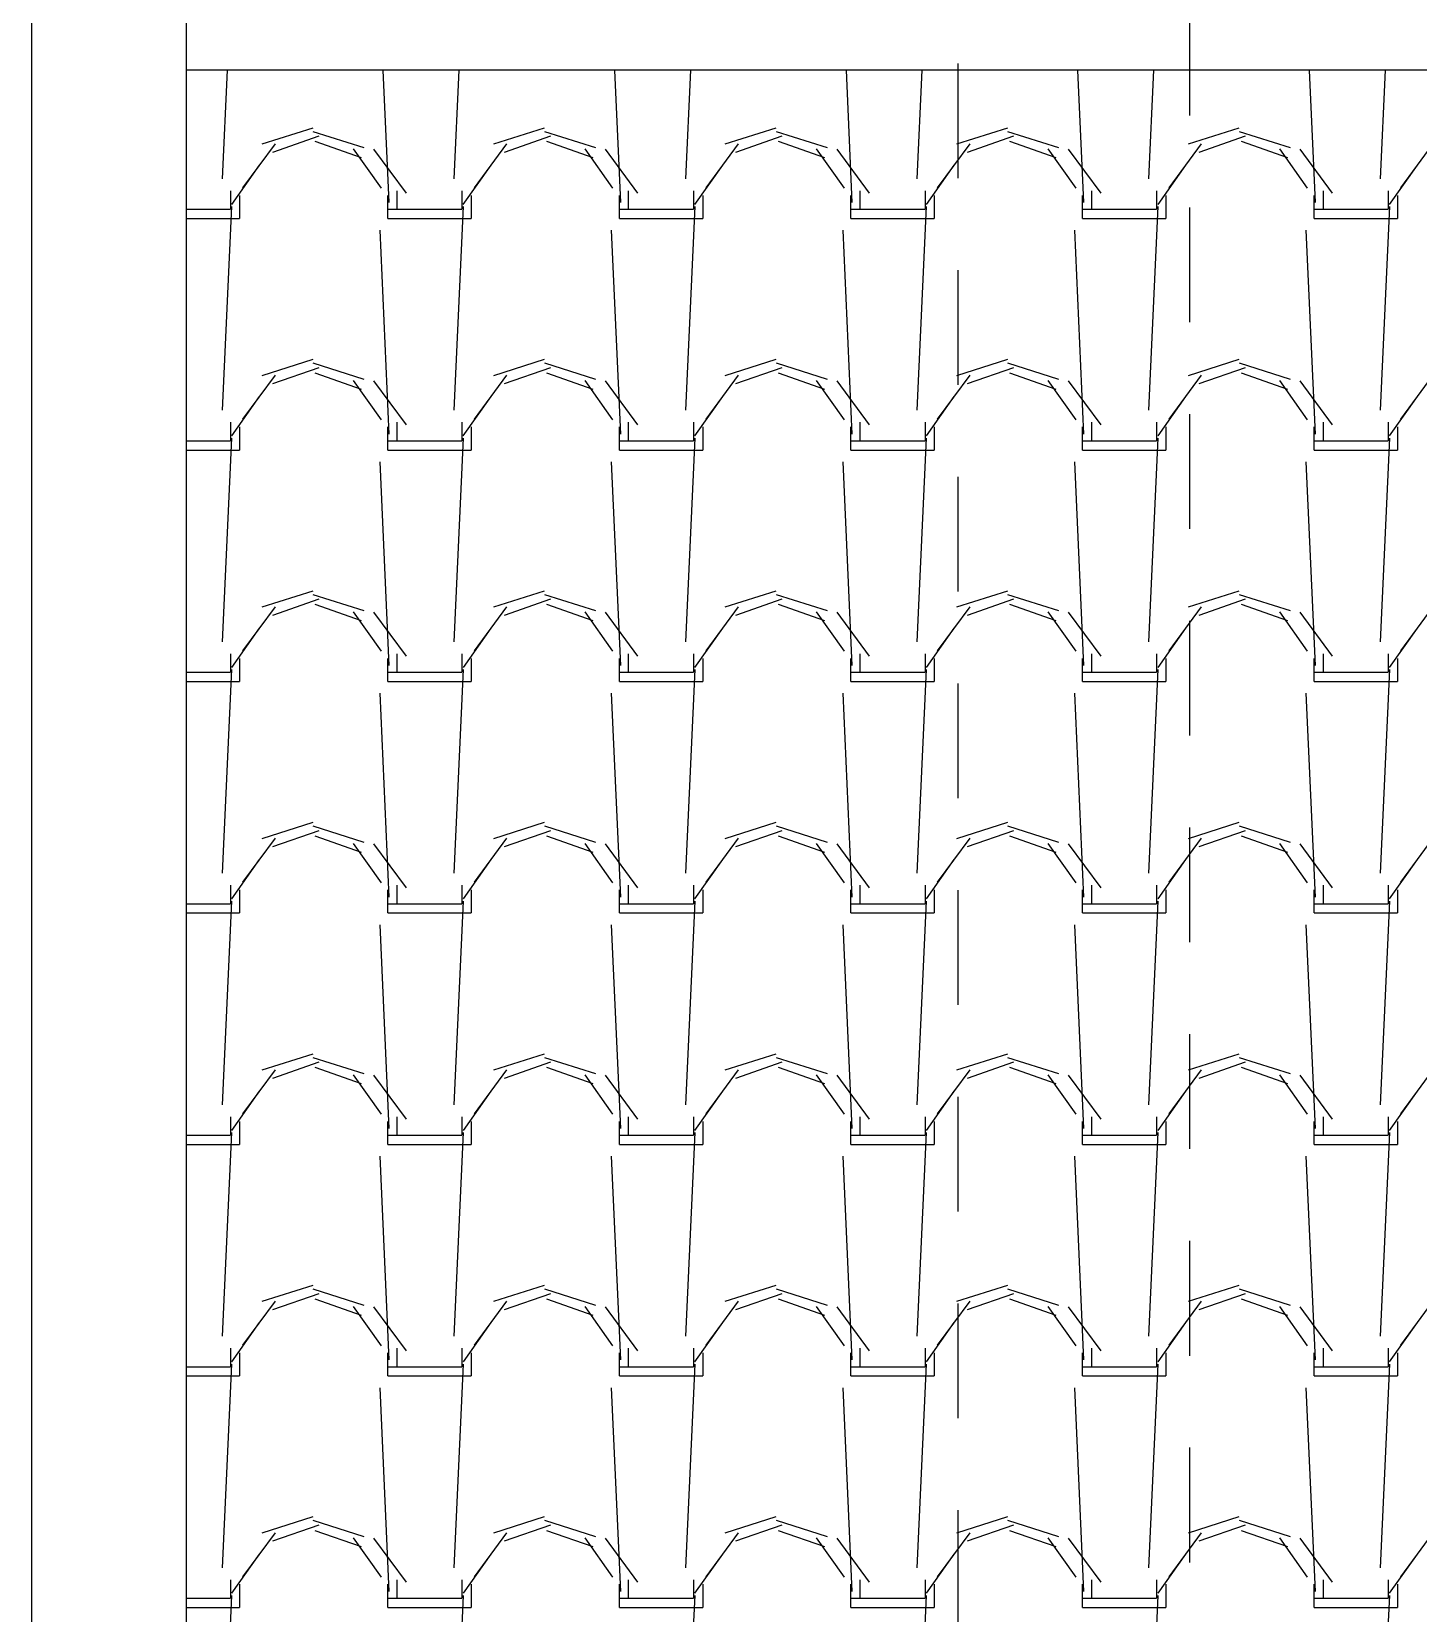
# Model space of a CAD drawing. Header units: millimetres. Extents: x 3923 to 4007, y 744 to 863.
# Drawn here: x 3928.841 to 3930.35, y 839.235 to 840.957 of the extents above; entities that cross this region are included whole.
import ezdxf

# ---------------------------------------------------------------- set-up
doc = ezdxf.new("R2010")
doc.units = ezdxf.units.MM
doc.linetypes.add('HIDDEN2', pattern=[0.1875, 0.125, -0.0625])
doc.layers.add('-HIDRO', color=8, linetype='Continuous')

msp = doc.modelspace()

# ---------------------------------------------------------------- linework, layer by layer
at = {"layer": '-HIDRO', "linetype": 'Continuous'}
for p, q in [((3928.8411, 852.9285), (3928.8411, 830.9115)), ((3929.0091, 846.7125), (3929.0091, 831.0795)), ((3938.5851, 840.915), (3929.0091, 840.915)), ((3929.0489, 840.7968), (3929.0543, 840.915)), ((3929.2302, 840.771), (3929.2237, 840.915)), ((3929.3009, 840.7968), (3929.3063, 840.915)), ((3929.4822, 840.771), (3929.4757, 840.915)), ((3929.5529, 840.7968), (3929.5583, 840.915)), ((3929.7342, 840.771), (3929.7277, 840.915)), ((3929.8049, 840.7968), (3929.8103, 840.915)), ((3929.9862, 840.771), (3929.9797, 840.915)), ((3930.0569, 840.7968), (3930.0623, 840.915)), ((3930.2382, 840.771), (3930.2317, 840.915)), ((3930.3089, 840.7968), (3930.3143, 840.915)), ((3929.147, 840.8521), (3929.0916, 840.8345)), ((3929.1536, 840.8432), (3929.1032, 840.8256)), ((3929.2031, 840.8305), (3929.1476, 840.8481)), ((3929.2002, 840.8196), (3929.1498, 840.8373)), ((3929.399, 840.8521), (3929.3436, 840.8345)), ((3929.4056, 840.8432), (3929.3552, 840.8256)), ((3929.4551, 840.8305), (3929.3996, 840.8481)), ((3929.4522, 840.8196), (3929.4018, 840.8373)), ((3929.651, 840.8521), (3929.5956, 840.8345)), ((3929.6576, 840.8432), (3929.6072, 840.8256)), ((3929.7071, 840.8305), (3929.6516, 840.8481)), ((3929.7042, 840.8196), (3929.6538, 840.8373)), ((3929.903, 840.8521), (3929.8476, 840.8345)), ((3929.9096, 840.8432), (3929.8592, 840.8256)), ((3929.9591, 840.8305), (3929.9036, 840.8481)), ((3929.9562, 840.8196), (3929.9058, 840.8373)), ((3930.155, 840.8521), (3930.0996, 840.8345)), ((3930.1616, 840.8432), (3930.1112, 840.8256)), ((3930.2111, 840.8305), (3930.1556, 840.8481)), ((3930.2082, 840.8196), (3930.1578, 840.8373)), ((3929.106, 840.8349), (3929.0707, 840.787)), ((3929.2217, 840.7865), (3929.1914, 840.8293)), ((3929.2489, 840.7811), (3929.2136, 840.829)), ((3929.358, 840.8349), (3929.3227, 840.787)), ((3929.4737, 840.7865), (3929.4434, 840.8293)), ((3929.5009, 840.7811), (3929.4656, 840.829)), ((3929.61, 840.8349), (3929.5747, 840.787)), ((3929.7257, 840.7865), (3929.6954, 840.8293)), ((3929.7529, 840.7811), (3929.7176, 840.829)), ((3929.862, 840.8349), (3929.8267, 840.787)), ((3929.9777, 840.7865), (3929.9474, 840.8293)), ((3930.0049, 840.7811), (3929.9696, 840.829)), ((3930.114, 840.8349), (3930.0787, 840.787)), ((3930.2297, 840.7865), (3930.1994, 840.8293)), ((3930.2569, 840.7811), (3930.2216, 840.829)), ((3930.366, 840.8349), (3930.3307, 840.787)), ((3929.0888, 840.8118), (3929.0585, 840.769)), ((3929.3408, 840.8118), (3929.3105, 840.769)), ((3929.5928, 840.8118), (3929.5625, 840.769)), ((3929.8448, 840.8118), (3929.8146, 840.769)), ((3930.0968, 840.8118), (3930.0666, 840.769)), ((3930.3488, 840.8118), (3930.3186, 840.769)), ((3929.0574, 840.7838), (3929.0574, 840.7637)), ((3929.0674, 840.7788), (3929.0674, 840.7536)), ((3929.2287, 840.7536), (3929.2287, 840.7788)), ((3929.2388, 840.7637), (3929.2388, 840.7838)), ((3929.3094, 840.7838), (3929.3094, 840.7637)), ((3929.3194, 840.7788), (3929.3194, 840.7536)), ((3929.4807, 840.7536), (3929.4807, 840.7788)), ((3929.4908, 840.7637), (3929.4908, 840.7838)), ((3929.5614, 840.7838), (3929.5614, 840.7637)), ((3929.5714, 840.7788), (3929.5714, 840.7536)), ((3929.7327, 840.7536), (3929.7327, 840.7788)), ((3929.7428, 840.7637), (3929.7428, 840.7838)), ((3929.8134, 840.7838), (3929.8134, 840.7637)), ((3929.8234, 840.7788), (3929.8234, 840.7536)), ((3929.9847, 840.7536), (3929.9847, 840.7788)), ((3929.9948, 840.7637), (3929.9948, 840.7838)), ((3930.0654, 840.7838), (3930.0654, 840.7637)), ((3930.0754, 840.7788), (3930.0754, 840.7536)), ((3930.2367, 840.7536), (3930.2367, 840.7788)), ((3930.2468, 840.7637), (3930.2468, 840.7838)), ((3930.3174, 840.7838), (3930.3174, 840.7637)), ((3930.3274, 840.7788), (3930.3274, 840.7536)), ((3929.0091, 840.7637), (3929.0574, 840.7637)), ((3929.0091, 840.7536), (3929.0674, 840.7536)), ((3929.0489, 840.5448), (3929.059, 840.7666)), ((3929.2287, 840.7637), (3929.2388, 840.7637)), ((3929.2287, 840.7536), (3929.2388, 840.7536)), ((3929.2388, 840.7637), (3929.3094, 840.7637)), ((3929.2388, 840.7536), (3929.3194, 840.7536)), ((3929.3009, 840.5448), (3929.311, 840.7666)), ((3929.4807, 840.7637), (3929.4908, 840.7637)), ((3929.4807, 840.7536), (3929.4908, 840.7536)), ((3929.4908, 840.7637), (3929.5614, 840.7637)), ((3929.4908, 840.7536), (3929.5714, 840.7536)), ((3929.5529, 840.5448), (3929.563, 840.7666)), ((3929.7327, 840.7637), (3929.7428, 840.7637)), ((3929.7327, 840.7536), (3929.7428, 840.7536)), ((3929.7428, 840.7637), (3929.8134, 840.7637)), ((3929.7428, 840.7536), (3929.8234, 840.7536)), ((3929.8049, 840.5448), (3929.815, 840.7666)), ((3929.9847, 840.7637), (3929.9948, 840.7637)), ((3929.9847, 840.7536), (3929.9948, 840.7536)), ((3929.9948, 840.7637), (3930.0654, 840.7637)), ((3929.9948, 840.7536), (3930.0754, 840.7536)), ((3930.0569, 840.5448), (3930.067, 840.7666)), ((3930.2367, 840.7637), (3930.2468, 840.7637)), ((3930.2367, 840.7536), (3930.2468, 840.7536)), ((3930.2468, 840.7637), (3930.3174, 840.7637)), ((3930.2468, 840.7536), (3930.3274, 840.7536)), ((3930.3089, 840.5448), (3930.319, 840.7666)), ((3929.2302, 840.519), (3929.2202, 840.7408)), ((3929.4822, 840.519), (3929.4722, 840.7408)), ((3929.7342, 840.519), (3929.7242, 840.7408)), ((3929.9862, 840.519), (3929.9762, 840.7408)), ((3930.2382, 840.519), (3930.2282, 840.7408)), ((3929.147, 840.6001), (3929.0916, 840.5825)), ((3929.2031, 840.5785), (3929.1476, 840.5961)), ((3929.399, 840.6001), (3929.3436, 840.5825)), ((3929.4551, 840.5785), (3929.3996, 840.5961)), ((3929.651, 840.6001), (3929.5956, 840.5825)), ((3929.7071, 840.5785), (3929.6516, 840.5961)), ((3929.903, 840.6001), (3929.8476, 840.5825)), ((3929.9591, 840.5785), (3929.9036, 840.5961)), ((3930.155, 840.6001), (3930.0996, 840.5825)), ((3930.2111, 840.5785), (3930.1556, 840.5961)), ((3929.106, 840.5829), (3929.0707, 840.535)), ((3929.1536, 840.5912), (3929.1032, 840.5736)), ((3929.2002, 840.5676), (3929.1498, 840.5853)), ((3929.358, 840.5829), (3929.3227, 840.535)), ((3929.4056, 840.5912), (3929.3552, 840.5736)), ((3929.4522, 840.5676), (3929.4018, 840.5853)), ((3929.61, 840.5829), (3929.5747, 840.535)), ((3929.6576, 840.5912), (3929.6072, 840.5736)), ((3929.7042, 840.5676), (3929.6538, 840.5853)), ((3929.862, 840.5829), (3929.8267, 840.535)), ((3929.9096, 840.5912), (3929.8592, 840.5736)), ((3929.9562, 840.5676), (3929.9058, 840.5853)), ((3930.114, 840.5829), (3930.0787, 840.535)), ((3930.1616, 840.5912), (3930.1112, 840.5736)), ((3930.2082, 840.5676), (3930.1578, 840.5853)), ((3930.366, 840.5829), (3930.3307, 840.535)), ((3929.2217, 840.5345), (3929.1914, 840.5773)), ((3929.2489, 840.5291), (3929.2136, 840.577)), ((3929.4737, 840.5345), (3929.4434, 840.5773)), ((3929.5009, 840.5291), (3929.4656, 840.577)), ((3929.7257, 840.5345), (3929.6954, 840.5773)), ((3929.7529, 840.5291), (3929.7176, 840.577)), ((3929.9777, 840.5345), (3929.9474, 840.5773)), ((3930.0049, 840.5291), (3929.9696, 840.577)), ((3930.2297, 840.5345), (3930.1994, 840.5773)), ((3930.2569, 840.5291), (3930.2216, 840.577)), ((3929.0888, 840.5598), (3929.0585, 840.517)), ((3929.3408, 840.5598), (3929.3105, 840.517)), ((3929.5928, 840.5598), (3929.5626, 840.517)), ((3929.8448, 840.5598), (3929.8146, 840.517)), ((3930.0968, 840.5598), (3930.0666, 840.517)), ((3930.3488, 840.5598), (3930.3186, 840.517)), ((3929.0574, 840.5318), (3929.0574, 840.5117)), ((3929.0674, 840.5268), (3929.0674, 840.5016)), ((3929.2287, 840.5016), (3929.2287, 840.5268)), ((3929.2388, 840.5117), (3929.2388, 840.5318)), ((3929.3094, 840.5318), (3929.3094, 840.5117)), ((3929.3194, 840.5268), (3929.3194, 840.5016)), ((3929.4807, 840.5016), (3929.4807, 840.5268)), ((3929.4908, 840.5117), (3929.4908, 840.5318)), ((3929.5614, 840.5318), (3929.5614, 840.5117)), ((3929.5714, 840.5268), (3929.5714, 840.5016)), ((3929.7327, 840.5016), (3929.7327, 840.5268)), ((3929.7428, 840.5117), (3929.7428, 840.5318)), ((3929.8134, 840.5318), (3929.8134, 840.5117)), ((3929.8234, 840.5268), (3929.8234, 840.5016)), ((3929.9847, 840.5016), (3929.9847, 840.5268)), ((3929.9948, 840.5117), (3929.9948, 840.5318)), ((3930.0654, 840.5318), (3930.0654, 840.5117)), ((3930.0754, 840.5268), (3930.0754, 840.5016)), ((3930.2367, 840.5016), (3930.2367, 840.5268)), ((3930.2468, 840.5117), (3930.2468, 840.5318)), ((3930.3174, 840.5318), (3930.3174, 840.5117)), ((3930.3274, 840.5268), (3930.3274, 840.5016)), ((3929.0091, 840.5117), (3929.0574, 840.5117)), ((3929.0489, 840.2928), (3929.059, 840.5146)), ((3929.2287, 840.5117), (3929.2388, 840.5117)), ((3929.2388, 840.5117), (3929.3094, 840.5117)), ((3929.3009, 840.2928), (3929.311, 840.5146)), ((3929.4807, 840.5117), (3929.4908, 840.5117)), ((3929.4908, 840.5117), (3929.5614, 840.5117)), ((3929.5529, 840.2928), (3929.563, 840.5146)), ((3929.7327, 840.5117), (3929.7428, 840.5117)), ((3929.7428, 840.5117), (3929.8134, 840.5117)), ((3929.8049, 840.2928), (3929.815, 840.5146)), ((3929.9847, 840.5117), (3929.9948, 840.5117)), ((3929.9948, 840.5117), (3930.0654, 840.5117)), ((3930.0569, 840.2928), (3930.067, 840.5146)), ((3930.2367, 840.5117), (3930.2468, 840.5117)), ((3930.2468, 840.5117), (3930.3174, 840.5117)), ((3930.3089, 840.2928), (3930.319, 840.5146)), ((3929.0091, 840.5016), (3929.0674, 840.5016)), ((3929.2287, 840.5016), (3929.2388, 840.5016)), ((3929.2388, 840.5016), (3929.3194, 840.5016)), ((3929.4807, 840.5016), (3929.4908, 840.5016)), ((3929.4908, 840.5016), (3929.5714, 840.5016)), ((3929.7327, 840.5016), (3929.7428, 840.5016)), ((3929.7428, 840.5016), (3929.8234, 840.5016)), ((3929.9847, 840.5016), (3929.9948, 840.5016)), ((3929.9948, 840.5016), (3930.0754, 840.5016)), ((3930.2367, 840.5016), (3930.2468, 840.5016)), ((3930.2468, 840.5016), (3930.3274, 840.5016)), ((3929.2302, 840.267), (3929.2202, 840.4888)), ((3929.4822, 840.267), (3929.4722, 840.4888)), ((3929.7342, 840.267), (3929.7242, 840.4888)), ((3929.9862, 840.267), (3929.9762, 840.4888)), ((3930.2382, 840.267), (3930.2282, 840.4888)), ((3929.147, 840.3481), (3929.0916, 840.3305)), ((3929.1536, 840.3392), (3929.1032, 840.3216)), ((3929.2031, 840.3265), (3929.1476, 840.3441)), ((3929.399, 840.3481), (3929.3436, 840.3305)), ((3929.4056, 840.3392), (3929.3552, 840.3216)), ((3929.4551, 840.3265), (3929.3996, 840.3441)), ((3929.651, 840.3481), (3929.5956, 840.3305)), ((3929.6576, 840.3392), (3929.6072, 840.3216)), ((3929.7071, 840.3265), (3929.6516, 840.3441)), ((3929.903, 840.3481), (3929.8476, 840.3305)), ((3929.9096, 840.3392), (3929.8592, 840.3216)), ((3929.9591, 840.3265), (3929.9036, 840.3441)), ((3930.155, 840.3481), (3930.0996, 840.3305)), ((3930.1616, 840.3392), (3930.1112, 840.3216)), ((3930.2111, 840.3265), (3930.1556, 840.3441)), ((3929.106, 840.3309), (3929.0707, 840.283)), ((3929.2002, 840.3156), (3929.1498, 840.3333)), ((3929.2217, 840.2825), (3929.1914, 840.3253)), ((3929.2489, 840.2771), (3929.2136, 840.325)), ((3929.358, 840.3309), (3929.3227, 840.283)), ((3929.4522, 840.3156), (3929.4018, 840.3333)), ((3929.4737, 840.2825), (3929.4434, 840.3253)), ((3929.5009, 840.2771), (3929.4656, 840.325)), ((3929.61, 840.3309), (3929.5747, 840.283)), ((3929.7042, 840.3156), (3929.6538, 840.3333)), ((3929.7257, 840.2825), (3929.6954, 840.3253)), ((3929.7529, 840.2771), (3929.7176, 840.325)), ((3929.862, 840.3309), (3929.8267, 840.283)), ((3929.9562, 840.3156), (3929.9058, 840.3333)), ((3929.9777, 840.2825), (3929.9474, 840.3253)), ((3930.0049, 840.2771), (3929.9696, 840.325)), ((3930.114, 840.3309), (3930.0787, 840.283)), ((3930.2082, 840.3156), (3930.1578, 840.3333)), ((3930.2297, 840.2825), (3930.1994, 840.3253)), ((3930.2569, 840.2771), (3930.2216, 840.325)), ((3930.366, 840.3309), (3930.3307, 840.283)), ((3929.0888, 840.3078), (3929.0585, 840.265)), ((3929.3408, 840.3078), (3929.3106, 840.265)), ((3929.5928, 840.3078), (3929.5626, 840.265)), ((3929.8448, 840.3078), (3929.8146, 840.265)), ((3930.0968, 840.3078), (3930.0666, 840.265)), ((3930.3488, 840.3078), (3930.3186, 840.265)), ((3929.0574, 840.2798), (3929.0574, 840.2597)), ((3929.0674, 840.2748), (3929.0674, 840.2496)), ((3929.2287, 840.2496), (3929.2287, 840.2748)), ((3929.2388, 840.2597), (3929.2388, 840.2798)), ((3929.3094, 840.2798), (3929.3094, 840.2597)), ((3929.3194, 840.2748), (3929.3194, 840.2496)), ((3929.4807, 840.2496), (3929.4807, 840.2748)), ((3929.4908, 840.2597), (3929.4908, 840.2798)), ((3929.5614, 840.2798), (3929.5614, 840.2597)), ((3929.5714, 840.2748), (3929.5714, 840.2496)), ((3929.7327, 840.2496), (3929.7327, 840.2748)), ((3929.7428, 840.2597), (3929.7428, 840.2798)), ((3929.8134, 840.2798), (3929.8134, 840.2597)), ((3929.8234, 840.2748), (3929.8234, 840.2496)), ((3929.9847, 840.2496), (3929.9847, 840.2748)), ((3929.9948, 840.2597), (3929.9948, 840.2798)), ((3930.0654, 840.2798), (3930.0654, 840.2597)), ((3930.0754, 840.2748), (3930.0754, 840.2496)), ((3930.2367, 840.2496), (3930.2367, 840.2748)), ((3930.2468, 840.2597), (3930.2468, 840.2798)), ((3930.3174, 840.2798), (3930.3174, 840.2597)), ((3930.3274, 840.2748), (3930.3274, 840.2496)), ((3929.0091, 840.2597), (3929.0574, 840.2597)), ((3929.0489, 840.0408), (3929.059, 840.2626)), ((3929.2287, 840.2597), (3929.2388, 840.2597)), ((3929.2388, 840.2597), (3929.3094, 840.2597)), ((3929.3009, 840.0408), (3929.311, 840.2626)), ((3929.4807, 840.2597), (3929.4908, 840.2597)), ((3929.4908, 840.2597), (3929.5614, 840.2597)), ((3929.5529, 840.0408), (3929.563, 840.2626)), ((3929.7327, 840.2597), (3929.7428, 840.2597)), ((3929.7428, 840.2597), (3929.8134, 840.2597)), ((3929.8049, 840.0408), (3929.815, 840.2626)), ((3929.9847, 840.2597), (3929.9948, 840.2597)), ((3929.9948, 840.2597), (3930.0654, 840.2597)), ((3930.0569, 840.0408), (3930.067, 840.2626)), ((3930.2367, 840.2597), (3930.2468, 840.2597)), ((3930.2468, 840.2597), (3930.3174, 840.2597)), ((3930.3089, 840.0408), (3930.319, 840.2626)), ((3929.0091, 840.2496), (3929.0674, 840.2496)), ((3929.2302, 840.015), (3929.2202, 840.2368)), ((3929.2287, 840.2496), (3929.2388, 840.2496)), ((3929.2388, 840.2496), (3929.3194, 840.2496)), ((3929.4822, 840.015), (3929.4722, 840.2368)), ((3929.4807, 840.2496), (3929.4908, 840.2496)), ((3929.4908, 840.2496), (3929.5714, 840.2496)), ((3929.7342, 840.015), (3929.7242, 840.2368)), ((3929.7327, 840.2496), (3929.7428, 840.2496)), ((3929.7428, 840.2496), (3929.8234, 840.2496)), ((3929.9862, 840.015), (3929.9762, 840.2368)), ((3929.9847, 840.2496), (3929.9948, 840.2496)), ((3929.9948, 840.2496), (3930.0754, 840.2496)), ((3930.2382, 840.015), (3930.2282, 840.2368)), ((3930.2367, 840.2496), (3930.2468, 840.2496)), ((3930.2468, 840.2496), (3930.3274, 840.2496)), ((3929.147, 840.0961), (3929.0916, 840.0785)), ((3929.399, 840.0961), (3929.3436, 840.0785)), ((3929.651, 840.0961), (3929.5956, 840.0785)), ((3929.903, 840.0961), (3929.8476, 840.0785)), ((3930.155, 840.0961), (3930.0996, 840.0785)), ((3929.106, 840.0789), (3929.0707, 840.031)), ((3929.1536, 840.0872), (3929.1032, 840.0696)), ((3929.2031, 840.0745), (3929.1476, 840.0921)), ((3929.2002, 840.0636), (3929.1498, 840.0813)), ((3929.358, 840.0789), (3929.3227, 840.031)), ((3929.4056, 840.0872), (3929.3552, 840.0696)), ((3929.4551, 840.0745), (3929.3996, 840.0921)), ((3929.4522, 840.0636), (3929.4018, 840.0813)), ((3929.61, 840.0789), (3929.5747, 840.031)), ((3929.6576, 840.0872), (3929.6072, 840.0696)), ((3929.7071, 840.0745), (3929.6516, 840.0921)), ((3929.7042, 840.0636), (3929.6538, 840.0813)), ((3929.862, 840.0789), (3929.8267, 840.031)), ((3929.9096, 840.0872), (3929.8592, 840.0696)), ((3929.9591, 840.0745), (3929.9036, 840.0921)), ((3929.9562, 840.0636), (3929.9058, 840.0813)), ((3930.114, 840.0789), (3930.0787, 840.031)), ((3930.1616, 840.0872), (3930.1112, 840.0696)), ((3930.2111, 840.0745), (3930.1556, 840.0921)), ((3930.2082, 840.0636), (3930.1578, 840.0813)), ((3930.366, 840.0789), (3930.3307, 840.031)), ((3929.2217, 840.0305), (3929.1914, 840.0733)), ((3929.2489, 840.0251), (3929.2136, 840.073)), ((3929.4737, 840.0305), (3929.4434, 840.0733)), ((3929.5009, 840.0251), (3929.4656, 840.073)), ((3929.7257, 840.0305), (3929.6954, 840.0733)), ((3929.7529, 840.0251), (3929.7176, 840.073)), ((3929.9777, 840.0305), (3929.9474, 840.0733)), ((3930.0049, 840.0251), (3929.9696, 840.073)), ((3930.2297, 840.0305), (3930.1994, 840.0733)), ((3930.2569, 840.0251), (3930.2216, 840.073)), ((3929.0888, 840.0558), (3929.0586, 840.013)), ((3929.3408, 840.0558), (3929.3106, 840.013)), ((3929.5928, 840.0558), (3929.5626, 840.013)), ((3929.8448, 840.0558), (3929.8146, 840.013)), ((3930.0968, 840.0558), (3930.0666, 840.013)), ((3930.3488, 840.0558), (3930.3186, 840.013)), ((3929.0574, 840.0278), (3929.0574, 840.0077)), ((3929.2388, 840.0077), (3929.2388, 840.0278)), ((3929.3094, 840.0278), (3929.3094, 840.0077)), ((3929.4908, 840.0077), (3929.4908, 840.0278)), ((3929.5614, 840.0278), (3929.5614, 840.0077)), ((3929.7428, 840.0077), (3929.7428, 840.0278)), ((3929.8134, 840.0278), (3929.8134, 840.0077)), ((3929.9948, 840.0077), (3929.9948, 840.0278)), ((3930.0654, 840.0278), (3930.0654, 840.0077)), ((3930.2468, 840.0077), (3930.2468, 840.0278)), ((3930.3174, 840.0278), (3930.3174, 840.0077)), ((3929.0489, 839.7888), (3929.059, 840.0106)), ((3929.0674, 840.0228), (3929.0674, 839.9976)), ((3929.2287, 839.9976), (3929.2287, 840.0228)), ((3929.3009, 839.7888), (3929.311, 840.0106)), ((3929.3194, 840.0228), (3929.3194, 839.9976)), ((3929.4807, 839.9976), (3929.4807, 840.0228)), ((3929.5529, 839.7888), (3929.563, 840.0106)), ((3929.5714, 840.0228), (3929.5714, 839.9976)), ((3929.7327, 839.9976), (3929.7327, 840.0228)), ((3929.8049, 839.7888), (3929.815, 840.0106)), ((3929.8234, 840.0228), (3929.8234, 839.9976)), ((3929.9847, 839.9976), (3929.9847, 840.0228)), ((3930.0569, 839.7888), (3930.067, 840.0106)), ((3930.0754, 840.0228), (3930.0754, 839.9976)), ((3930.2367, 839.9976), (3930.2367, 840.0228)), ((3930.3089, 839.7888), (3930.319, 840.0106)), ((3930.3274, 840.0228), (3930.3274, 839.9976)), ((3929.0091, 840.0077), (3929.0574, 840.0077)), ((3929.0091, 839.9976), (3929.0674, 839.9976)), ((3929.2287, 840.0077), (3929.2388, 840.0077)), ((3929.2287, 839.9976), (3929.2388, 839.9976)), ((3929.2388, 840.0077), (3929.3094, 840.0077)), ((3929.2388, 839.9976), (3929.3194, 839.9976)), ((3929.4807, 840.0077), (3929.4908, 840.0077)), ((3929.4807, 839.9976), (3929.4908, 839.9976)), ((3929.4908, 840.0077), (3929.5614, 840.0077)), ((3929.4908, 839.9976), (3929.5714, 839.9976)), ((3929.7327, 840.0077), (3929.7428, 840.0077)), ((3929.7327, 839.9976), (3929.7428, 839.9976)), ((3929.7428, 840.0077), (3929.8134, 840.0077)), ((3929.7428, 839.9976), (3929.8234, 839.9976)), ((3929.9847, 840.0077), (3929.9948, 840.0077)), ((3929.9847, 839.9976), (3929.9948, 839.9976)), ((3929.9948, 840.0077), (3930.0654, 840.0077)), ((3929.9948, 839.9976), (3930.0754, 839.9976)), ((3930.2367, 840.0077), (3930.2468, 840.0077)), ((3930.2367, 839.9976), (3930.2468, 839.9976)), ((3930.2468, 840.0077), (3930.3174, 840.0077)), ((3930.2468, 839.9976), (3930.3274, 839.9976)), ((3929.2302, 839.763), (3929.2202, 839.9848)), ((3929.4822, 839.763), (3929.4722, 839.9848)), ((3929.7342, 839.763), (3929.7242, 839.9848)), ((3929.9862, 839.763), (3929.9762, 839.9848)), ((3930.2382, 839.763), (3930.2282, 839.9848)), ((3929.147, 839.8441), (3929.0916, 839.8265)), ((3929.2031, 839.8225), (3929.1476, 839.8401)), ((3929.399, 839.8441), (3929.3436, 839.8265)), ((3929.4551, 839.8225), (3929.3996, 839.8401)), ((3929.651, 839.8441), (3929.5956, 839.8265)), ((3929.7071, 839.8225), (3929.6516, 839.8401)), ((3929.903, 839.8441), (3929.8476, 839.8265)), ((3929.9591, 839.8225), (3929.9036, 839.8401)), ((3930.155, 839.8441), (3930.0996, 839.8265)), ((3930.2111, 839.8225), (3930.1556, 839.8401)), ((3929.106, 839.8269), (3929.0707, 839.779)), ((3929.1536, 839.8352), (3929.1032, 839.8176)), ((3929.2002, 839.8116), (3929.1498, 839.8293)), ((3929.2217, 839.7785), (3929.1914, 839.8213)), ((3929.2489, 839.7731), (3929.2136, 839.821)), ((3929.358, 839.8269), (3929.3227, 839.779)), ((3929.4056, 839.8352), (3929.3552, 839.8176)), ((3929.4522, 839.8116), (3929.4018, 839.8293)), ((3929.4737, 839.7785), (3929.4434, 839.8213)), ((3929.5009, 839.7731), (3929.4656, 839.821)), ((3929.61, 839.8269), (3929.5747, 839.779)), ((3929.6576, 839.8352), (3929.6072, 839.8176)), ((3929.7042, 839.8116), (3929.6538, 839.8293)), ((3929.7257, 839.7785), (3929.6954, 839.8213)), ((3929.7529, 839.7731), (3929.7176, 839.821)), ((3929.862, 839.8269), (3929.8267, 839.779)), ((3929.9096, 839.8352), (3929.8592, 839.8176)), ((3929.9562, 839.8116), (3929.9058, 839.8293)), ((3929.9777, 839.7785), (3929.9474, 839.8213)), ((3930.0049, 839.7731), (3929.9696, 839.821)), ((3930.114, 839.8269), (3930.0787, 839.779)), ((3930.1616, 839.8352), (3930.1112, 839.8176)), ((3930.2082, 839.8116), (3930.1578, 839.8293)), ((3930.2297, 839.7785), (3930.1994, 839.8213)), ((3930.2569, 839.7731), (3930.2216, 839.821)), ((3930.366, 839.8269), (3930.3307, 839.779)), ((3929.0888, 839.8038), (3929.0586, 839.761)), ((3929.3408, 839.8038), (3929.3106, 839.761)), ((3929.5928, 839.8038), (3929.5626, 839.761)), ((3929.8448, 839.8038), (3929.8146, 839.761)), ((3930.0968, 839.8038), (3930.0666, 839.761)), ((3930.3488, 839.8038), (3930.3186, 839.761)), ((3929.0574, 839.7758), (3929.0574, 839.7557)), ((3929.0674, 839.7708), (3929.0674, 839.7456)), ((3929.2287, 839.7456), (3929.2287, 839.7708)), ((3929.2388, 839.7557), (3929.2388, 839.7758)), ((3929.3094, 839.7758), (3929.3094, 839.7557)), ((3929.3194, 839.7708), (3929.3194, 839.7456)), ((3929.4807, 839.7456), (3929.4807, 839.7708)), ((3929.4908, 839.7557), (3929.4908, 839.7758)), ((3929.5614, 839.7758), (3929.5614, 839.7557)), ((3929.5714, 839.7708), (3929.5714, 839.7456)), ((3929.7327, 839.7456), (3929.7327, 839.7708)), ((3929.7428, 839.7557), (3929.7428, 839.7758)), ((3929.8134, 839.7758), (3929.8134, 839.7557)), ((3929.8234, 839.7708), (3929.8234, 839.7456)), ((3929.9847, 839.7456), (3929.9847, 839.7708)), ((3929.9948, 839.7557), (3929.9948, 839.7758)), ((3930.0654, 839.7758), (3930.0654, 839.7557)), ((3930.0754, 839.7708), (3930.0754, 839.7456)), ((3930.2367, 839.7456), (3930.2367, 839.7708)), ((3930.2468, 839.7557), (3930.2468, 839.7758)), ((3930.3174, 839.7758), (3930.3174, 839.7557)), ((3930.3274, 839.7708), (3930.3274, 839.7456)), ((3929.0091, 839.7557), (3929.0574, 839.7557)), ((3929.0489, 839.5368), (3929.059, 839.7586)), ((3929.2287, 839.7557), (3929.2388, 839.7557)), ((3929.2388, 839.7557), (3929.3094, 839.7557)), ((3929.3009, 839.5368), (3929.311, 839.7586)), ((3929.4807, 839.7557), (3929.4908, 839.7557)), ((3929.4908, 839.7557), (3929.5614, 839.7557)), ((3929.5529, 839.5368), (3929.563, 839.7586)), ((3929.7327, 839.7557), (3929.7428, 839.7557)), ((3929.7428, 839.7557), (3929.8134, 839.7557)), ((3929.8049, 839.5368), (3929.815, 839.7586)), ((3929.9847, 839.7557), (3929.9948, 839.7557)), ((3929.9948, 839.7557), (3930.0654, 839.7557)), ((3930.0569, 839.5368), (3930.067, 839.7586)), ((3930.2367, 839.7557), (3930.2468, 839.7557)), ((3930.2468, 839.7557), (3930.3174, 839.7557)), ((3930.3089, 839.5368), (3930.319, 839.7586)), ((3929.0091, 839.7456), (3929.0674, 839.7456)), ((3929.2287, 839.7456), (3929.2388, 839.7456)), ((3929.2388, 839.7456), (3929.3194, 839.7456)), ((3929.4807, 839.7456), (3929.4908, 839.7456)), ((3929.4908, 839.7456), (3929.5714, 839.7456)), ((3929.7327, 839.7456), (3929.7428, 839.7456)), ((3929.7428, 839.7456), (3929.8234, 839.7456)), ((3929.9847, 839.7456), (3929.9948, 839.7456)), ((3929.9948, 839.7456), (3930.0754, 839.7456)), ((3930.2367, 839.7456), (3930.2468, 839.7456)), ((3930.2468, 839.7456), (3930.3274, 839.7456)), ((3929.2302, 839.511), (3929.2202, 839.7328)), ((3929.4822, 839.511), (3929.4722, 839.7328)), ((3929.7342, 839.511), (3929.7242, 839.7328)), ((3929.9862, 839.511), (3929.9762, 839.7328)), ((3930.2382, 839.511), (3930.2282, 839.7328)), ((3929.147, 839.5921), (3929.0916, 839.5745)), ((3929.1536, 839.5832), (3929.1032, 839.5656)), ((3929.2031, 839.5705), (3929.1476, 839.5881)), ((3929.399, 839.5921), (3929.3436, 839.5745)), ((3929.4056, 839.5832), (3929.3552, 839.5656)), ((3929.4551, 839.5705), (3929.3996, 839.5881)), ((3929.651, 839.5921), (3929.5956, 839.5745)), ((3929.6576, 839.5832), (3929.6072, 839.5656)), ((3929.7071, 839.5705), (3929.6516, 839.5881)), ((3929.903, 839.5921), (3929.8476, 839.5745)), ((3929.9096, 839.5832), (3929.8592, 839.5656)), ((3929.9591, 839.5705), (3929.9036, 839.5881)), ((3930.155, 839.5921), (3930.0996, 839.5745)), ((3930.1616, 839.5832), (3930.1112, 839.5656)), ((3930.2111, 839.5705), (3930.1556, 839.5881)), ((3929.106, 839.5749), (3929.0707, 839.527)), ((3929.2002, 839.5596), (3929.1498, 839.5773)), ((3929.2217, 839.5265), (3929.1914, 839.5693)), ((3929.2489, 839.5211), (3929.2136, 839.569)), ((3929.358, 839.5749), (3929.3227, 839.527)), ((3929.4522, 839.5596), (3929.4018, 839.5773)), ((3929.4737, 839.5265), (3929.4434, 839.5693)), ((3929.5009, 839.5211), (3929.4656, 839.569)), ((3929.61, 839.5749), (3929.5747, 839.527)), ((3929.7042, 839.5596), (3929.6538, 839.5773)), ((3929.7257, 839.5265), (3929.6954, 839.5693)), ((3929.7529, 839.5211), (3929.7176, 839.569)), ((3929.862, 839.5749), (3929.8267, 839.527)), ((3929.9562, 839.5596), (3929.9058, 839.5773)), ((3929.9777, 839.5265), (3929.9474, 839.5693)), ((3930.0049, 839.5211), (3929.9696, 839.569)), ((3930.114, 839.5749), (3930.0787, 839.527)), ((3930.2082, 839.5596), (3930.1578, 839.5773)), ((3930.2297, 839.5265), (3930.1994, 839.5693)), ((3930.2569, 839.5211), (3930.2216, 839.569)), ((3930.366, 839.5749), (3930.3307, 839.527)), ((3929.0888, 839.5518), (3929.0586, 839.509)), ((3929.3408, 839.5518), (3929.3106, 839.509)), ((3929.5928, 839.5518), (3929.5626, 839.509)), ((3929.8448, 839.5518), (3929.8146, 839.509)), ((3930.0968, 839.5518), (3930.0666, 839.509)), ((3930.3488, 839.5518), (3930.3186, 839.509)), ((3929.0574, 839.5238), (3929.0574, 839.5037)), ((3929.0674, 839.5188), (3929.0674, 839.4936)), ((3929.2287, 839.4936), (3929.2287, 839.5188)), ((3929.2388, 839.5037), (3929.2388, 839.5238)), ((3929.3094, 839.5238), (3929.3094, 839.5037)), ((3929.3194, 839.5188), (3929.3194, 839.4936)), ((3929.4807, 839.4936), (3929.4807, 839.5188)), ((3929.4908, 839.5037), (3929.4908, 839.5238)), ((3929.5614, 839.5238), (3929.5614, 839.5037)), ((3929.5714, 839.5188), (3929.5714, 839.4936)), ((3929.7327, 839.4936), (3929.7327, 839.5188)), ((3929.7428, 839.5037), (3929.7428, 839.5238)), ((3929.8134, 839.5238), (3929.8134, 839.5037)), ((3929.8234, 839.5188), (3929.8234, 839.4936)), ((3929.9847, 839.4936), (3929.9847, 839.5188)), ((3929.9948, 839.5037), (3929.9948, 839.5238)), ((3930.0654, 839.5238), (3930.0654, 839.5037)), ((3930.0754, 839.5188), (3930.0754, 839.4936)), ((3930.2367, 839.4936), (3930.2367, 839.5188)), ((3930.2468, 839.5037), (3930.2468, 839.5238)), ((3930.3174, 839.5238), (3930.3174, 839.5037)), ((3930.3274, 839.5188), (3930.3274, 839.4936)), ((3929.0091, 839.5037), (3929.0574, 839.5037)), ((3929.0091, 839.4936), (3929.0674, 839.4936)), ((3929.0489, 839.2848), (3929.059, 839.5066)), ((3929.2287, 839.5037), (3929.2388, 839.5037)), ((3929.2287, 839.4936), (3929.2388, 839.4936)), ((3929.2388, 839.5037), (3929.3094, 839.5037)), ((3929.2388, 839.4936), (3929.3194, 839.4936)), ((3929.3009, 839.2848), (3929.311, 839.5066)), ((3929.4807, 839.5037), (3929.4908, 839.5037)), ((3929.4807, 839.4936), (3929.4908, 839.4936)), ((3929.4908, 839.5037), (3929.5614, 839.5037)), ((3929.4908, 839.4936), (3929.5714, 839.4936)), ((3929.5529, 839.2848), (3929.563, 839.5066)), ((3929.7327, 839.5037), (3929.7428, 839.5037)), ((3929.7327, 839.4936), (3929.7428, 839.4936)), ((3929.7428, 839.5037), (3929.8134, 839.5037)), ((3929.7428, 839.4936), (3929.8234, 839.4936)), ((3929.8049, 839.2848), (3929.815, 839.5066)), ((3929.9847, 839.5037), (3929.9948, 839.5037)), ((3929.9847, 839.4936), (3929.9948, 839.4936)), ((3929.9948, 839.5037), (3930.0654, 839.5037)), ((3929.9948, 839.4936), (3930.0754, 839.4936)), ((3930.0569, 839.2848), (3930.067, 839.5066)), ((3930.2367, 839.5037), (3930.2468, 839.5037)), ((3930.2367, 839.4936), (3930.2468, 839.4936)), ((3930.2468, 839.5037), (3930.3174, 839.5037)), ((3930.2468, 839.4936), (3930.3274, 839.4936)), ((3930.3089, 839.2848), (3930.319, 839.5066)), ((3929.2302, 839.259), (3929.2202, 839.4808)), ((3929.4822, 839.259), (3929.4722, 839.4808)), ((3929.7342, 839.259), (3929.7242, 839.4808)), ((3929.9862, 839.259), (3929.9762, 839.4808)), ((3930.2382, 839.259), (3930.2282, 839.4808)), ((3929.147, 839.3401), (3929.0916, 839.3225)), ((3929.399, 839.3401), (3929.3436, 839.3225)), ((3929.651, 839.3401), (3929.5956, 839.3225)), ((3929.903, 839.3401), (3929.8476, 839.3225)), ((3930.155, 839.3401), (3930.0996, 839.3225)), ((3929.106, 839.3229), (3929.0707, 839.275)), ((3929.1536, 839.3312), (3929.1032, 839.3136)), ((3929.2031, 839.3185), (3929.1476, 839.3361)), ((3929.2002, 839.3076), (3929.1498, 839.3252)), ((3929.358, 839.3229), (3929.3227, 839.275)), ((3929.4056, 839.3312), (3929.3552, 839.3136)), ((3929.4551, 839.3185), (3929.3996, 839.3361)), ((3929.4522, 839.3076), (3929.4018, 839.3252)), ((3929.61, 839.3229), (3929.5747, 839.275)), ((3929.6576, 839.3312), (3929.6072, 839.3136)), ((3929.7071, 839.3185), (3929.6516, 839.3361)), ((3929.7042, 839.3076), (3929.6538, 839.3252)), ((3929.862, 839.3229), (3929.8267, 839.275)), ((3929.9096, 839.3312), (3929.8592, 839.3136)), ((3929.9591, 839.3185), (3929.9036, 839.3361)), ((3929.9562, 839.3076), (3929.9058, 839.3252)), ((3930.114, 839.3229), (3930.0787, 839.275)), ((3930.1616, 839.3312), (3930.1112, 839.3136)), ((3930.2111, 839.3185), (3930.1556, 839.3361)), ((3930.2082, 839.3076), (3930.1578, 839.3252)), ((3930.366, 839.3229), (3930.3307, 839.275)), ((3929.2217, 839.2745), (3929.1914, 839.3173)), ((3929.2489, 839.2691), (3929.2136, 839.317)), ((3929.4737, 839.2745), (3929.4434, 839.3173)), ((3929.5009, 839.2691), (3929.4656, 839.317)), ((3929.7257, 839.2745), (3929.6954, 839.3173)), ((3929.7529, 839.2691), (3929.7176, 839.317)), ((3929.9777, 839.2745), (3929.9474, 839.3173)), ((3930.0049, 839.2691), (3929.9696, 839.317)), ((3930.2297, 839.2745), (3930.1994, 839.3173)), ((3930.2569, 839.2691), (3930.2216, 839.317)), ((3929.0888, 839.2998), (3929.0586, 839.257)), ((3929.3408, 839.2998), (3929.3106, 839.257)), ((3929.5928, 839.2998), (3929.5626, 839.257)), ((3929.8448, 839.2998), (3929.8146, 839.257)), ((3930.0968, 839.2998), (3930.0666, 839.257)), ((3930.3488, 839.2998), (3930.3186, 839.257)), ((3929.0574, 839.2718), (3929.0574, 839.2517)), ((3929.2388, 839.2517), (3929.2388, 839.2718)), ((3929.3094, 839.2718), (3929.3094, 839.2517)), ((3929.4908, 839.2517), (3929.4908, 839.2718)), ((3929.5614, 839.2718), (3929.5614, 839.2517)), ((3929.7428, 839.2517), (3929.7428, 839.2718)), ((3929.8134, 839.2718), (3929.8134, 839.2517)), ((3929.9948, 839.2517), (3929.9948, 839.2718)), ((3930.0654, 839.2718), (3930.0654, 839.2517)), ((3930.2468, 839.2517), (3930.2468, 839.2718)), ((3930.3174, 839.2718), (3930.3174, 839.2517)), ((3929.0489, 839.0328), (3929.059, 839.2546)), ((3929.0674, 839.2668), (3929.0674, 839.2416)), ((3929.2287, 839.2416), (3929.2287, 839.2668)), ((3929.3009, 839.0328), (3929.311, 839.2546)), ((3929.3194, 839.2668), (3929.3194, 839.2416)), ((3929.4807, 839.2416), (3929.4807, 839.2668)), ((3929.5529, 839.0328), (3929.563, 839.2546)), ((3929.5714, 839.2668), (3929.5714, 839.2416)), ((3929.7327, 839.2416), (3929.7327, 839.2668)), ((3929.8049, 839.0328), (3929.815, 839.2546)), ((3929.8234, 839.2668), (3929.8234, 839.2416)), ((3929.9847, 839.2416), (3929.9847, 839.2668)), ((3930.0569, 839.0328), (3930.067, 839.2546)), ((3930.0754, 839.2668), (3930.0754, 839.2416)), ((3930.2367, 839.2416), (3930.2367, 839.2668)), ((3930.3089, 839.0328), (3930.319, 839.2546)), ((3930.3274, 839.2668), (3930.3274, 839.2416)), ((3929.0091, 839.2517), (3929.0574, 839.2517)), ((3929.0091, 839.2416), (3929.0674, 839.2416)), ((3929.2287, 839.2517), (3929.2388, 839.2517)), ((3929.2287, 839.2416), (3929.2388, 839.2416)), ((3929.2388, 839.2517), (3929.3094, 839.2517)), ((3929.2388, 839.2416), (3929.3194, 839.2416)), ((3929.4807, 839.2517), (3929.4908, 839.2517)), ((3929.4807, 839.2416), (3929.4908, 839.2416)), ((3929.4908, 839.2517), (3929.5614, 839.2517)), ((3929.4908, 839.2416), (3929.5714, 839.2416)), ((3929.7327, 839.2517), (3929.7428, 839.2517)), ((3929.7327, 839.2416), (3929.7428, 839.2416)), ((3929.7428, 839.2517), (3929.8134, 839.2517)), ((3929.7428, 839.2416), (3929.8234, 839.2416)), ((3929.9847, 839.2517), (3929.9948, 839.2517)), ((3929.9847, 839.2416), (3929.9948, 839.2416)), ((3929.9948, 839.2517), (3930.0654, 839.2517)), ((3929.9948, 839.2416), (3930.0754, 839.2416)), ((3930.2367, 839.2517), (3930.2468, 839.2517)), ((3930.2367, 839.2416), (3930.2468, 839.2416)), ((3930.2468, 839.2517), (3930.3174, 839.2517)), ((3930.2468, 839.2416), (3930.3274, 839.2416))]:
    msp.add_line(p, q, dxfattribs=at)
at = {"layer": '-HIDRO', "linetype": 'HIDDEN2'}
for p, q in [((3929.8491, 845.8725), (3929.8491, 838.3035)), ((3930.1011, 843.6907), (3930.1011, 832.1715))]:
    msp.add_line(p, q, dxfattribs=at)

doc.saveas('drawing.dxf')
